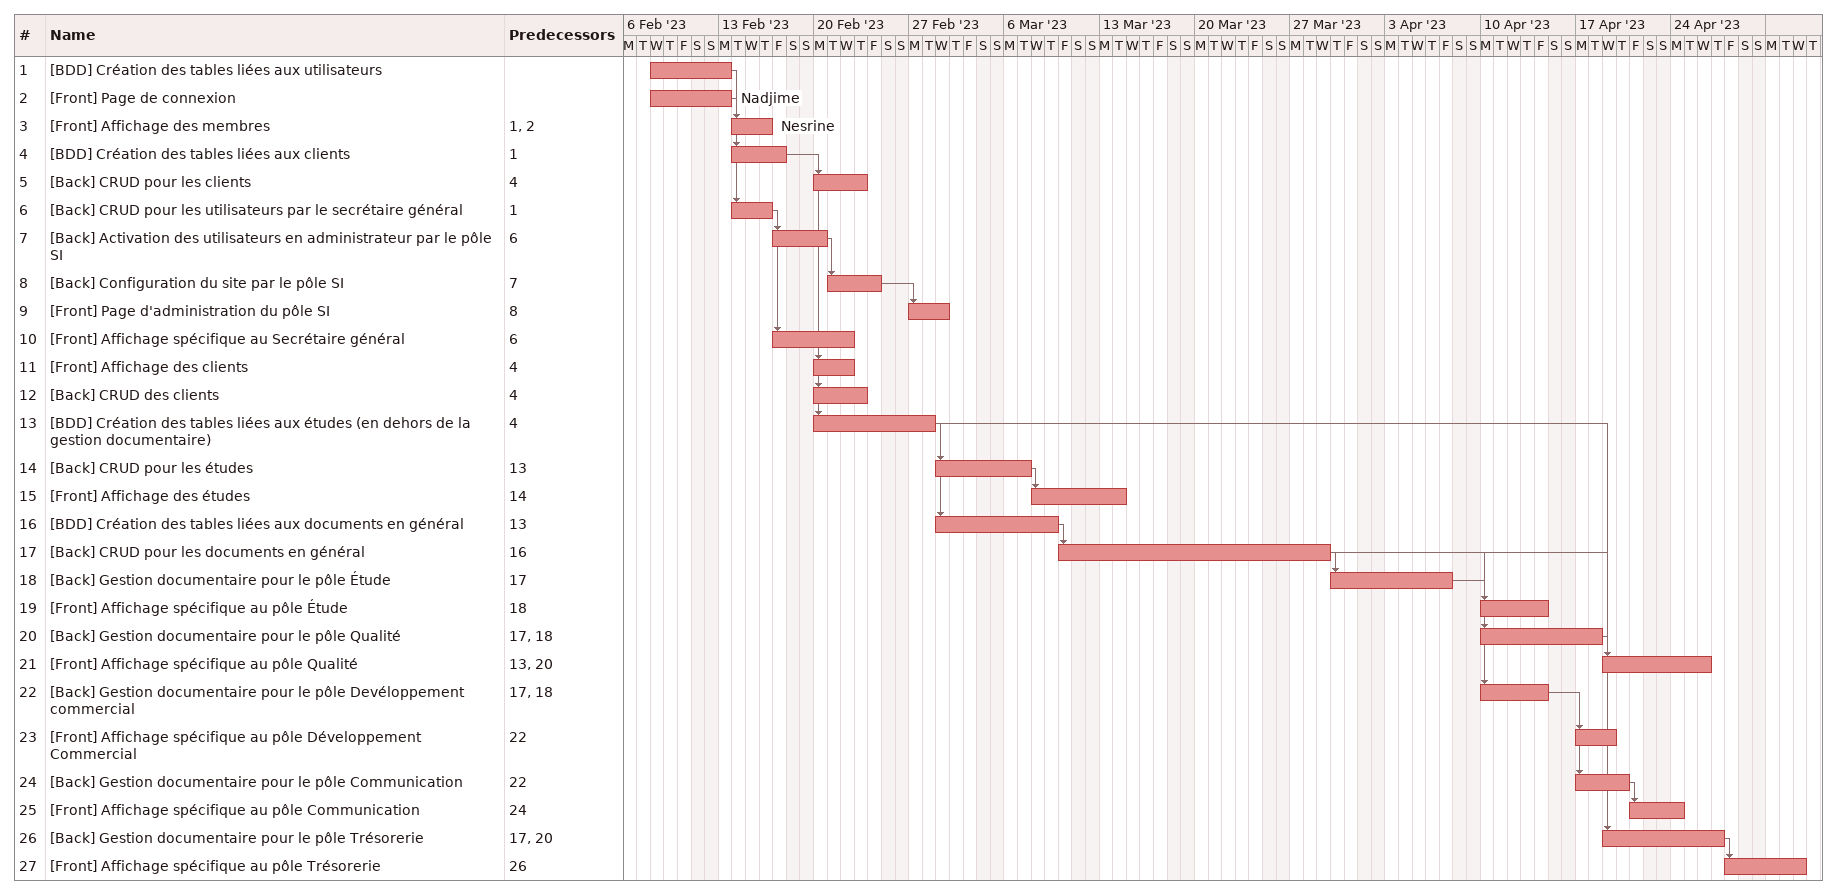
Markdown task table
| ID | Task | Start | Finish | Predecessors | Resources |
|---|---|---|---|---|---|
| 1 | [BDD] Création des tables liées aux utilisateurs | 2023-02-08 | 2023-02-13 |  |  |
| 2 | [Front] Page de connexion | 2023-02-08 | 2023-02-13 |  | Nadjime |
| 3 | [Front] Affichage des membres | 2023-02-14 | 2023-02-16 | 1, 2 | Nesrine |
| 4 | [BDD] Création des tables liées aux clients | 2023-02-14 | 2023-02-17 | 1 |  |
| 5 | [Back] CRUD pour les clients | 2023-02-20 | 2023-02-23 | 4 |  |
| 6 | [Back] CRUD pour les utilisateurs par le secrétaire général | 2023-02-14 | 2023-02-16 | 1 |  |
| 7 | [Back] Activation des utilisateurs en administrateur par le pôle SI | 2023-02-17 | 2023-02-20 | 6 |  |
| 8 | [Back] Configuration du site par le pôle SI | 2023-02-21 | 2023-02-24 | 7 |  |
| 9 | [Front] Page d'administration du pôle SI | 2023-02-27 | 2023-03-01 | 8 |  |
| 10 | [Front] Affichage spécifique au Secrétaire général | 2023-02-17 | 2023-02-22 | 6 |  |
| 11 | [Front] Affichage des clients | 2023-02-20 | 2023-02-22 | 4 |  |
| 12 | [Back] CRUD des clients | 2023-02-20 | 2023-02-23 | 4 |  |
| 13 | [BDD] Création des tables liées aux études (en dehors de la gestion documentaire) | 2023-02-20 | 2023-02-28 | 4 |  |
| 14 | [Back] CRUD pour les études | 2023-03-01 | 2023-03-07 | 13 |  |
| 15 | [Front] Affichage des études | 2023-03-08 | 2023-03-14 | 14 |  |
| 16 | [BDD] Création des tables liées aux documents en général | 2023-03-01 | 2023-03-09 | 13 |  |
| 17 | [Back] CRUD pour les documents en général | 2023-03-10 | 2023-03-29 | 16 |  |
| 18 | [Back] Gestion documentaire pour le pôle Étude | 2023-03-30 | 2023-04-07 | 17 |  |
| 19 | [Front] Affichage spécifique au pôle Étude | 2023-04-10 | 2023-04-14 | 18 |  |
| 20 | [Back] Gestion documentaire pour le pôle Qualité | 2023-04-10 | 2023-04-18 | 17, 18 |  |
| 21 | [Front] Affichage spécifique au pôle Qualité | 2023-04-19 | 2023-04-26 | 13, 20 |  |
| 22 | [Back] Gestion documentaire pour le pôle Devéloppement commercial | 2023-04-10 | 2023-04-14 | 17, 18 |  |
| 23 | [Front] Affichage spécifique au pôle Développement Commercial | 2023-04-17 | 2023-04-19 | 22 |  |
| 24 | [Back] Gestion documentaire pour le pôle Communication | 2023-04-17 | 2023-04-20 | 22 |  |
| 25 | [Front] Affichage spécifique au pôle Communication | 2023-04-21 | 2023-04-24 | 24 |  |
| 26 | [Back] Gestion documentaire pour le pôle Trésorerie | 2023-04-19 | 2023-04-27 | 17, 20 |  |
| 27 | [Front] Affichage spécifique au pôle Trésorerie | 2023-04-28 | 2023-05-03 | 26 |  |
